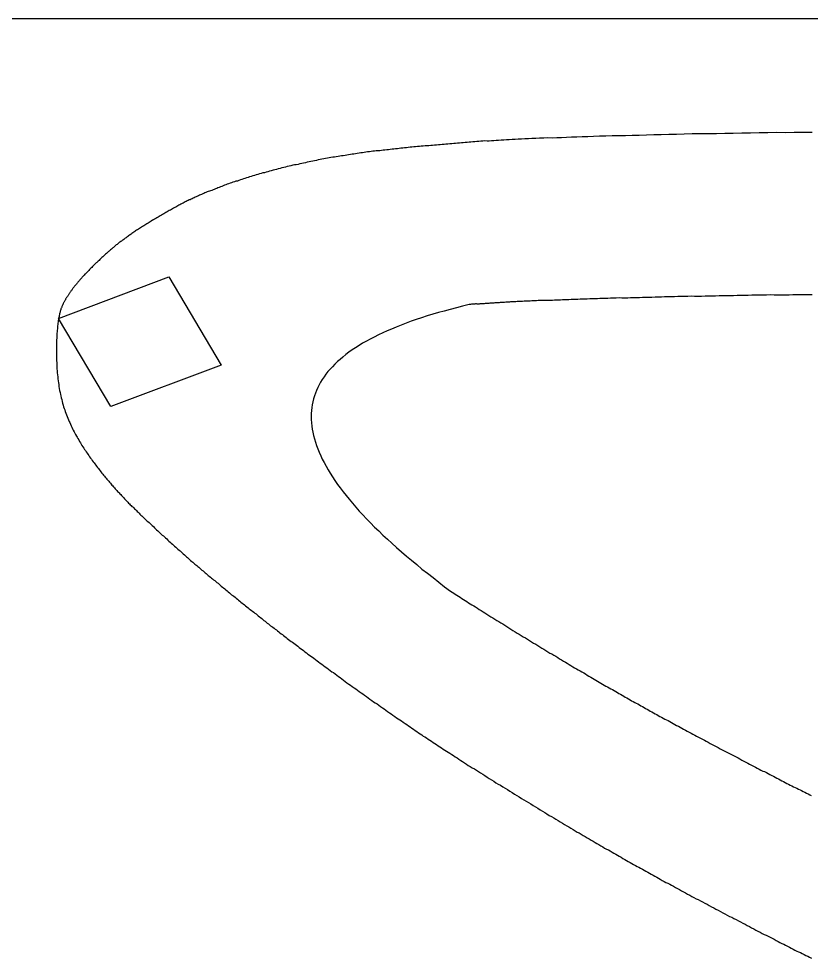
# Model space of a CAD drawing. Header units: millimetres. Extents: x 41 to 1041, y 1148 to 1248.
# Drawn here: x 561.47 to 585.88, y 1218.87 to 1247.8 of the extents above; entities that cross this region are included whole.
import ezdxf

# ---------------------------------------------------------------- set-up
doc = ezdxf.new("R2010")
doc.units = ezdxf.units.MM

msp = doc.modelspace()

# ---------------------------------------------------------------- linework, layer by layer
msp.add_line((1041.281, 1247.802), (41.311, 1247.802))
at = {"color": 3}
for p, q in [((562.699, 1238.571), (566.097, 1239.85)), ((566.097, 1239.85), (567.707, 1237.136)), ((564.309, 1235.857), (562.699, 1238.571)), ((567.707, 1237.136), (564.309, 1235.857))]:
    msp.add_line(p, q, dxfattribs=at)
for points in [[(585.91, 1244.301, 0), (585.633, 1244.302, 0), (585.358, 1244.303, 0), (585.084, 1244.294, 0), (584.811, 1244.295, 0), (584.54, 1244.286, 0), (584.271, 1244.287, 0), (584.005, 1244.278, 0), (583.74, 1244.279, 0), (583.478, 1244.27, 0), (583.219, 1244.271, 0), (582.962, 1244.262, 0), (582.708, 1244.263, 0), (582.457, 1244.254, 0), (582.21, 1244.254, 0), (581.966, 1244.245, 0), (581.725, 1244.236, 0), (581.488, 1244.237, 0), (581.256, 1244.228, 0), (581.027, 1244.229, 0), (580.802, 1244.22, 0), (580.582, 1244.21, 0), (580.366, 1244.211, 0), (580.155, 1244.202, 0), (579.949, 1244.193, 0), (579.748, 1244.193, 0), (579.552, 1244.184, 0), (579.361, 1244.185, 0), (579.176, 1244.175, 0), (578.997, 1244.166, 0), (578.823, 1244.167, 0), (578.656, 1244.157, 0), (578.494, 1244.158, 0), (578.337, 1244.149, 0), (578.187, 1244.139, 0), (578.042, 1244.14, 0), (577.903, 1244.13, 0), (577.768, 1244.131, 0), (577.639, 1244.121, 0), (577.514, 1244.122, 0), (577.394, 1244.112, 0), (577.278, 1244.112, 0), (577.167, 1244.103, 0), (577.059, 1244.103, 0), (576.956, 1244.094, 0), (576.856, 1244.094, 0), (576.76, 1244.084, 0), (576.668, 1244.085, 0), (576.578, 1244.075, 0), (576.492, 1244.075, 0), (576.409, 1244.066, 0), (576.328, 1244.066, 0), (576.25, 1244.056, 0), (576.175, 1244.056, 0), (576.101, 1244.047, 0), (576.03, 1244.047, 0), (575.961, 1244.037, 0), (575.893, 1244.037, 0), (575.827, 1244.038, 0), (575.763, 1244.028, 0), (575.7, 1244.028, 0), (575.638, 1244.018, 0), (575.577, 1244.019, 0), (575.516, 1244.009, 0), (575.456, 1244.009, 0), (575.397, 1243.999, 0), (575.338, 1243.999, 0), (575.279, 1243.99, 0), (575.22, 1243.99, 0), (575.161, 1243.98, 0), (575.102, 1243.98, 0), (575.043, 1243.971, 0), (574.984, 1243.971, 0), (574.925, 1243.961, 0), (574.866, 1243.961, 0), (574.806, 1243.951, 0), (574.747, 1243.952, 0), (574.688, 1243.942, 0), (574.629, 1243.942, 0), (574.57, 1243.932, 0), (574.512, 1243.932, 0), (574.453, 1243.923, 0), (574.394, 1243.923, 0), (574.335, 1243.913, 0), (574.277, 1243.913, 0), (574.218, 1243.904, 0), (574.16, 1243.904, 0), (574.101, 1243.894, 0), (574.043, 1243.894, 0), (573.984, 1243.884, 0), (573.926, 1243.875, 0), (573.868, 1243.875, 0), (573.81, 1243.865, 0), (573.753, 1243.865, 0), (573.695, 1243.855, 0), (573.638, 1243.856, 0), (573.581, 1243.846, 0), (573.524, 1243.846, 0), (573.467, 1243.836, 0), (573.411, 1243.826, 0), (573.355, 1243.827, 0), (573.298, 1243.817, 0), (573.243, 1243.817, 0), (573.187, 1243.807, 0), (573.131, 1243.797, 0), (573.076, 1243.798, 0), (573.021, 1243.788, 0), (572.967, 1243.788, 0), (572.912, 1243.778, 0), (572.858, 1243.768, 0), (572.803, 1243.769, 0), (572.749, 1243.759, 0), (572.695, 1243.759, 0), (572.642, 1243.749, 0), (572.588, 1243.739, 0), (572.535, 1243.74, 0), (572.481, 1243.73, 0), (572.428, 1243.72, 0), (572.374, 1243.72, 0), (572.321, 1243.71, 0), (572.268, 1243.701, 0), (572.215, 1243.701, 0), (572.162, 1243.691, 0), (572.109, 1243.681, 0), (572.056, 1243.671, 0), (572.003, 1243.672, 0), (571.95, 1243.662, 0), (571.896, 1243.652, 0), (571.843, 1243.642, 0), (571.79, 1243.632, 0), (571.737, 1243.633, 0), (571.683, 1243.623, 0), (571.629, 1243.613, 0), (571.575, 1243.603, 0), (571.521, 1243.593, 0), (571.467, 1243.584, 0), (571.413, 1243.584, 0), (571.359, 1243.574, 0), (571.305, 1243.564, 0), (571.25, 1243.554, 0), (571.196, 1243.544, 0), (571.141, 1243.535, 0), (571.086, 1243.525, 0), (571.03, 1243.515, 0), (570.975, 1243.505, 0), (570.919, 1243.495, 0), (570.863, 1243.486, 0), (570.808, 1243.476, 0), (570.752, 1243.466, 0), (570.696, 1243.456, 0), (570.639, 1243.437, 0), (570.583, 1243.427, 0), (570.527, 1243.417, 0), (570.47, 1243.407, 0), (570.414, 1243.397, 0), (570.358, 1243.388, 0), (570.301, 1243.368, 0), (570.245, 1243.358, 0), (570.189, 1243.348, 0), (570.131, 1243.338, 0), (570.075, 1243.319, 0), (570.019, 1243.309, 0), (569.963, 1243.299, 0), (569.907, 1243.289, 0), (569.851, 1243.269, 0), (569.796, 1243.26, 0), (569.74, 1243.25, 0), (569.685, 1243.23, 0), (569.63, 1243.22, 0), (569.575, 1243.21, 0), (569.52, 1243.191, 0), (569.465, 1243.181, 0), (569.411, 1243.161, 0), (569.357, 1243.151, 0), (569.303, 1243.141, 0), (569.249, 1243.122, 0), (569.196, 1243.112, 0), (569.143, 1243.092, 0), (569.091, 1243.082, 0), (569.037, 1243.062, 0), (568.985, 1243.053, 0), (568.934, 1243.033, 0), (568.882, 1243.023, 0), (568.831, 1243.003, 0), (568.781, 1242.993, 0), (568.73, 1242.973, 0), (568.681, 1242.964, 0), (568.631, 1242.944, 0), (568.582, 1242.934, 0), (568.533, 1242.914, 0), (568.485, 1242.904, 0), (568.437, 1242.885, 0), (568.389, 1242.875, 0), (568.342, 1242.855, 0), (568.295, 1242.845, 0), (568.249, 1242.825, 0), (568.203, 1242.805, 0), (568.156, 1242.796, 0), (568.111, 1242.776, 0), (568.067, 1242.766, 0), (568.022, 1242.746, 0), (567.979, 1242.736, 0), (567.935, 1242.716, 0), (567.892, 1242.706, 0), (567.85, 1242.687, 0), (567.808, 1242.677, 0), (567.767, 1242.657, 0), (567.726, 1242.637, 0), (567.685, 1242.627, 0), (567.645, 1242.607, 0), (567.606, 1242.598, 0), (567.567, 1242.578, 0), (567.528, 1242.568, 0), (567.49, 1242.548, 0), (567.453, 1242.538, 0), (567.415, 1242.518, 0), (567.378, 1242.508, 0), (567.342, 1242.498, 0), (567.307, 1242.479, 0), (567.272, 1242.469, 0), (567.237, 1242.449, 0), (567.203, 1242.439, 0), (567.169, 1242.419, 0), (567.135, 1242.409, 0), (567.102, 1242.389, 0), (567.069, 1242.379, 0), (567.036, 1242.37, 0), (567.003, 1242.35, 0), (566.971, 1242.34, 0), (566.939, 1242.32, 0), (566.907, 1242.31, 0), (566.875, 1242.29, 0), (566.844, 1242.28, 0), (566.812, 1242.26, 0), (566.781, 1242.251, 0), (566.749, 1242.231, 0), (566.718, 1242.221, 0), (566.686, 1242.201, 0), (566.655, 1242.191, 0), (566.624, 1242.171, 0), (566.593, 1242.161, 0), (566.561, 1242.141, 0), (566.53, 1242.121, 0), (566.499, 1242.112, 0), (566.467, 1242.092, 0), (566.435, 1242.072, 0), (566.404, 1242.062, 0), (566.371, 1242.042, 0), (566.339, 1242.022, 0), (566.307, 1242.002, 0), (566.274, 1241.992, 0), (566.24, 1241.972, 0), (566.207, 1241.953, 0), (566.173, 1241.933, 0), (566.139, 1241.913, 0), (566.106, 1241.893, 0), (566.071, 1241.873, 0), (566.037, 1241.853, 0), (566.003, 1241.833, 0), (565.968, 1241.813, 0), (565.934, 1241.794, 0), (565.899, 1241.774, 0), (565.865, 1241.754, 0), (565.83, 1241.734, 0), (565.795, 1241.714, 0), (565.759, 1241.694, 0), (565.725, 1241.674, 0), (565.69, 1241.654, 0), (565.656, 1241.635, 0), (565.621, 1241.615, 0), (565.587, 1241.595, 0), (565.553, 1241.565, 0), (565.519, 1241.545, 0), (565.485, 1241.525, 0), (565.451, 1241.505, 0), (565.418, 1241.485, 0), (565.385, 1241.466, 0), (565.352, 1241.446, 0), (565.318, 1241.426, 0), (565.286, 1241.406, 0), (565.254, 1241.386, 0), (565.223, 1241.366, 0), (565.192, 1241.346, 0), (565.161, 1241.326, 0), (565.13, 1241.307, 0), (565.1, 1241.287, 0), (565.071, 1241.267, 0), (565.042, 1241.247, 0), (565.014, 1241.227, 0), (564.986, 1241.207, 0), (564.958, 1241.187, 0), (564.931, 1241.167, 0), (564.903, 1241.147, 0), (564.877, 1241.137, 0), (564.851, 1241.118, 0), (564.825, 1241.098, 0), (564.8, 1241.078, 0), (564.775, 1241.058, 0), (564.751, 1241.048, 0), (564.727, 1241.028, 0), (564.703, 1241.008, 0), (564.679, 1240.988, 0), (564.656, 1240.978, 0), (564.633, 1240.958, 0), (564.61, 1240.938, 0), (564.587, 1240.918, 0), (564.565, 1240.909, 0), (564.542, 1240.889, 0), (564.519, 1240.869, 0), (564.497, 1240.849, 0), (564.475, 1240.839, 0), (564.453, 1240.819, 0), (564.431, 1240.799, 0), (564.409, 1240.779, 0), (564.388, 1240.759, 0), (564.366, 1240.749, 0), (564.344, 1240.729, 0), (564.323, 1240.709, 0), (564.301, 1240.69, 0), (564.279, 1240.67, 0), (564.258, 1240.65, 0), (564.236, 1240.63, 0), (564.214, 1240.61, 0), (564.191, 1240.59, 0), (564.169, 1240.57, 0), (564.146, 1240.55, 0), (564.124, 1240.53, 0), (564.101, 1240.51, 0), (564.079, 1240.49, 0), (564.056, 1240.47, 0), (564.033, 1240.451, 0), (564.01, 1240.431, 0), (563.988, 1240.411, 0), (563.965, 1240.391, 0), (563.942, 1240.361, 0), (563.919, 1240.341, 0), (563.895, 1240.321, 0), (563.873, 1240.301, 0), (563.85, 1240.281, 0), (563.827, 1240.251, 0), (563.805, 1240.231, 0), (563.782, 1240.211, 0), (563.76, 1240.191, 0), (563.738, 1240.172, 0), (563.716, 1240.142, 0), (563.694, 1240.122, 0), (563.672, 1240.102, 0), (563.65, 1240.082, 0), (563.628, 1240.052, 0), (563.607, 1240.032, 0), (563.586, 1240.012, 0), (563.565, 1239.992, 0), (563.545, 1239.972, 0), (563.525, 1239.952, 0), (563.505, 1239.932, 0), (563.485, 1239.902, 0), (563.466, 1239.883, 0), (563.447, 1239.863, 0), (563.428, 1239.843, 0), (563.41, 1239.823, 0), (563.392, 1239.803, 0), (563.374, 1239.783, 0), (563.356, 1239.763, 0), (563.339, 1239.743, 0), (563.323, 1239.723, 0), (563.307, 1239.713, 0), (563.291, 1239.693, 0), (563.275, 1239.673, 0), (563.26, 1239.653, 0), (563.246, 1239.633, 0), (563.231, 1239.613, 0), (563.217, 1239.603, 0), (563.203, 1239.584, 0), (563.189, 1239.564, 0), (563.176, 1239.544, 0), (563.163, 1239.534, 0), (563.15, 1239.514, 0), (563.136, 1239.494, 0), (563.124, 1239.484, 0), (563.112, 1239.464, 0), (563.1, 1239.444, 0), (563.088, 1239.434, 0), (563.077, 1239.414, 0), (563.066, 1239.394, 0), (563.055, 1239.384, 0), (563.044, 1239.364, 0), (563.033, 1239.354, 0), (563.023, 1239.334, 0), (563.012, 1239.324, 0), (563.002, 1239.304, 0), (562.992, 1239.284, 0), (562.982, 1239.274, 0), (562.972, 1239.254, 0), (562.962, 1239.244, 0), (562.952, 1239.224, 0), (562.942, 1239.214, 0), (562.933, 1239.194, 0), (562.923, 1239.185, 0), (562.914, 1239.165, 0), (562.905, 1239.145, 0), (562.896, 1239.135, 0), (562.887, 1239.115, 0), (562.878, 1239.105, 0), (562.869, 1239.085, 0), (562.86, 1239.065, 0), (562.852, 1239.055, 0), (562.843, 1239.035, 0), (562.835, 1239.015, 0), (562.826, 1239.005, 0), (562.818, 1238.985, 0), (562.81, 1238.965, 0), (562.801, 1238.945, 0), (562.793, 1238.925, 0), (562.786, 1238.905, 0), (562.778, 1238.885, 0), (562.771, 1238.865, 0), (562.764, 1238.845, 0), (562.757, 1238.815, 0), (562.75, 1238.795, 0), (562.743, 1238.765, 0), (562.736, 1238.745, 0), (562.73, 1238.715, 0), (562.724, 1238.685, 0), (562.716, 1238.665, 0), (562.71, 1238.635, 0), (562.705, 1238.605, 0), (562.699, 1238.575, 0)], [(585.905, 1239.301, 0), (585.787, 1239.301, 0), (585.668, 1239.302, 0), (585.551, 1239.302, 0), (585.433, 1239.303, 0), (585.316, 1239.303, 0), (585.198, 1239.294, 0), (585.082, 1239.294, 0), (584.965, 1239.294, 0), (584.849, 1239.295, 0), (584.733, 1239.295, 0), (584.617, 1239.296, 0), (584.502, 1239.286, 0), (584.387, 1239.287, 0), (584.272, 1239.287, 0), (584.158, 1239.287, 0), (584.044, 1239.288, 0), (583.931, 1239.278, 0), (583.818, 1239.279, 0), (583.706, 1239.279, 0), (583.593, 1239.279, 0), (583.482, 1239.27, 0), (583.371, 1239.27, 0), (583.26, 1239.271, 0), (583.15, 1239.271, 0), (583.04, 1239.271, 0), (582.931, 1239.262, 0), (582.822, 1239.262, 0), (582.714, 1239.263, 0), (582.607, 1239.263, 0), (582.5, 1239.253, 0), (582.393, 1239.254, 0), (582.287, 1239.254, 0), (582.182, 1239.255, 0), (582.078, 1239.245, 0), (581.974, 1239.245, 0), (581.87, 1239.246, 0), (581.768, 1239.246, 0), (581.666, 1239.236, 0), (581.565, 1239.237, 0), (581.464, 1239.237, 0), (581.364, 1239.238, 0), (581.265, 1239.228, 0), (581.167, 1239.228, 0), (581.069, 1239.229, 0), (580.972, 1239.219, 0), (580.876, 1239.219, 0), (580.781, 1239.22, 0), (580.686, 1239.22, 0), (580.592, 1239.21, 0), (580.499, 1239.211, 0), (580.407, 1239.211, 0), (580.316, 1239.211, 0), (580.226, 1239.202, 0), (580.136, 1239.202, 0), (580.048, 1239.202, 0), (579.96, 1239.203, 0), (579.872, 1239.193, 0), (579.786, 1239.193, 0), (579.701, 1239.194, 0), (579.617, 1239.184, 0), (579.534, 1239.184, 0), (579.452, 1239.184, 0), (579.371, 1239.185, 0), (579.291, 1239.175, 0), (579.212, 1239.175, 0), (579.134, 1239.176, 0), (579.057, 1239.176, 0), (578.981, 1239.166, 0), (578.907, 1239.166, 0), (578.833, 1239.167, 0), (578.76, 1239.167, 0), (578.689, 1239.157, 0), (578.618, 1239.157, 0), (578.549, 1239.158, 0), (578.48, 1239.158, 0), (578.413, 1239.148, 0), (578.347, 1239.148, 0), (578.282, 1239.149, 0), (578.217, 1239.149, 0), (578.154, 1239.139, 0), (578.092, 1239.139, 0), (578.031, 1239.14, 0), (577.97, 1239.14, 0), (577.911, 1239.13, 0), (577.853, 1239.13, 0), (577.795, 1239.13, 0), (577.739, 1239.131, 0), (577.683, 1239.121, 0), (577.628, 1239.121, 0), (577.574, 1239.121, 0), (577.521, 1239.121, 0), (577.469, 1239.122, 0), (577.417, 1239.112, 0), (577.367, 1239.112, 0), (577.317, 1239.112, 0), (577.268, 1239.112, 0), (577.22, 1239.103, 0), (577.172, 1239.103, 0), (577.126, 1239.103, 0), (577.08, 1239.103, 0), (577.035, 1239.103, 0), (576.99, 1239.093, 0), (576.946, 1239.094, 0), (576.903, 1239.094, 0), (576.861, 1239.094, 0), (576.819, 1239.094, 0), (576.778, 1239.084, 0), (576.737, 1239.084, 0), (576.697, 1239.084, 0), (576.658, 1239.085, 0), (576.619, 1239.085, 0), (576.581, 1239.075, 0), (576.544, 1239.075, 0), (576.507, 1239.075, 0), (576.47, 1239.075, 0), (576.435, 1239.065, 0), (576.399, 1239.066, 0), (576.364, 1239.066, 0), (576.33, 1239.066, 0), (576.296, 1239.066, 0), (576.263, 1239.056, 0), (576.23, 1239.056, 0), (576.197, 1239.056, 0), (576.165, 1239.056, 0), (576.134, 1239.057, 0), (576.102, 1239.047, 0), (576.071, 1239.047, 0), (576.041, 1239.047, 0), (576.011, 1239.047, 0), (575.981, 1239.047, 0), (575.952, 1239.037, 0), (575.922, 1239.037, 0), (575.894, 1239.037, 0), (575.865, 1239.037, 0), (575.837, 1239.038, 0), (575.809, 1239.028, 0), (575.781, 1239.028, 0), (575.754, 1239.028, 0), (575.727, 1239.028, 0), (575.7, 1239.028, 0), (575.673, 1239.028, 0), (575.646, 1239.018, 0), (575.62, 1239.018, 0), (575.594, 1239.018, 0), (575.568, 1239.019, 0), (575.542, 1239.019, 0), (575.516, 1239.009, 0), (575.49, 1239.009, 0), (575.465, 1239.009, 0), (575.439, 1239.009, 0), (575.414, 1239.009, 0), (575.389, 1238.999, 0), (575.364, 1238.999, 0), (575.338, 1238.999, 0)], [(575.338, 1238.999, 0), (575.142, 1238.95, 0), (574.949, 1238.901, 0), (574.76, 1238.852, 0), (574.576, 1238.802, 0), (574.396, 1238.753, 0), (574.22, 1238.703, 0), (574.047, 1238.654, 0), (573.879, 1238.595, 0), (573.715, 1238.545, 0), (573.555, 1238.486, 0), (573.399, 1238.426, 0), (573.247, 1238.367, 0), (573.099, 1238.308, 0), (572.955, 1238.248, 0), (572.816, 1238.189, 0), (572.68, 1238.129, 0), (572.548, 1238.07, 0), (572.421, 1238, 0), (572.297, 1237.94, 0), (572.178, 1237.871, 0), (572.062, 1237.811, 0), (571.951, 1237.742, 0), (571.844, 1237.672, 0), (571.741, 1237.602, 0), (571.641, 1237.533, 0), (571.546, 1237.463, 0), (571.455, 1237.384, 0), (571.368, 1237.314, 0), (571.284, 1237.244, 0), (571.206, 1237.164, 0), (571.131, 1237.085, 0), (571.06, 1237.015, 0), (570.993, 1236.935, 0), (570.931, 1236.855, 0), (570.872, 1236.776, 0), (570.817, 1236.696, 0), (570.767, 1236.606, 0), (570.72, 1236.526, 0), (570.677, 1236.446, 0), (570.639, 1236.356, 0), (570.605, 1236.277, 0), (570.574, 1236.187, 0), (570.548, 1236.097, 0), (570.526, 1236.007, 0), (570.509, 1235.917, 0), (570.494, 1235.827, 0), (570.484, 1235.737, 0), (570.479, 1235.647, 0), (570.476, 1235.547, 0), (570.478, 1235.457, 0), (570.484, 1235.357, 0), (570.495, 1235.257, 0), (570.509, 1235.167, 0), (570.527, 1235.067, 0), (570.55, 1234.967, 0), (570.577, 1234.867, 0), (570.607, 1234.767, 0), (570.642, 1234.656, 0), (570.681, 1234.556, 0), (570.723, 1234.456, 0), (570.77, 1234.346, 0), (570.82, 1234.236, 0), (570.875, 1234.136, 0), (570.935, 1234.025, 0), (570.997, 1233.915, 0), (571.064, 1233.805, 0), (571.135, 1233.695, 0), (571.21, 1233.584, 0), (571.29, 1233.464, 0), (571.373, 1233.354, 0), (571.46, 1233.233, 0), (571.551, 1233.123, 0), (571.647, 1233.003, 0), (571.746, 1232.882, 0), (571.85, 1232.762, 0), (571.958, 1232.642, 0), (572.069, 1232.521, 0), (572.185, 1232.401, 0), (572.304, 1232.28, 0), (572.429, 1232.15, 0), (572.556, 1232.029, 0), (572.688, 1231.899, 0), (572.824, 1231.778, 0), (572.964, 1231.648, 0), (573.109, 1231.517, 0), (573.256, 1231.387, 0), (573.409, 1231.256, 0), (573.565, 1231.126, 0), (573.726, 1230.995, 0), (573.889, 1230.855, 0), (574.058, 1230.724, 0), (574.23, 1230.593, 0), (574.407, 1230.453, 0), (574.587, 1230.312, 0), (574.772, 1230.171, 0)], [(562.699, 1238.575, 0), (562.693, 1238.535, 0), (562.688, 1238.505, 0), (562.683, 1238.465, 0), (562.678, 1238.425, 0), (562.672, 1238.385, 0), (562.667, 1238.345, 0), (562.663, 1238.305, 0), (562.659, 1238.255, 0), (562.655, 1238.216, 0), (562.651, 1238.166, 0), (562.647, 1238.116, 0), (562.644, 1238.066, 0), (562.641, 1238.016, 0), (562.639, 1237.966, 0), (562.637, 1237.916, 0), (562.635, 1237.856, 0), (562.632, 1237.806, 0), (562.631, 1237.746, 0), (562.631, 1237.686, 0), (562.63, 1237.626, 0), (562.629, 1237.576, 0), (562.63, 1237.516, 0), (562.631, 1237.456, 0), (562.632, 1237.396, 0), (562.634, 1237.336, 0), (562.635, 1237.276, 0), (562.638, 1237.206, 0), (562.641, 1237.146, 0), (562.645, 1237.086, 0), (562.648, 1237.026, 0), (562.653, 1236.965, 0), (562.658, 1236.895, 0), (562.664, 1236.835, 0), (562.671, 1236.775, 0), (562.677, 1236.715, 0), (562.684, 1236.655, 0), (562.692, 1236.595, 0), (562.701, 1236.535, 0), (562.709, 1236.475, 0), (562.719, 1236.415, 0), (562.73, 1236.355, 0), (562.741, 1236.295, 0), (562.753, 1236.235, 0), (562.765, 1236.185, 0), (562.778, 1236.125, 0), (562.792, 1236.075, 0), (562.807, 1236.015, 0), (562.822, 1235.965, 0), (562.836, 1235.905, 0), (562.852, 1235.855, 0), (562.869, 1235.805, 0), (562.886, 1235.755, 0), (562.904, 1235.705, 0), (562.923, 1235.655, 0), (562.94, 1235.604, 0), (562.96, 1235.554, 0), (562.979, 1235.504, 0), (562.999, 1235.454, 0), (563.02, 1235.404, 0), (563.04, 1235.364, 0), (563.061, 1235.314, 0), (563.083, 1235.264, 0), (563.105, 1235.224, 0), (563.128, 1235.174, 0), (563.151, 1235.134, 0), (563.173, 1235.084, 0), (563.196, 1235.044, 0), (563.22, 1235.003, 0), (563.244, 1234.953, 0), (563.269, 1234.913, 0), (563.293, 1234.873, 0), (563.318, 1234.833, 0), (563.342, 1234.783, 0), (563.367, 1234.743, 0), (563.393, 1234.703, 0), (563.418, 1234.663, 0), (563.444, 1234.623, 0), (563.47, 1234.583, 0), (563.495, 1234.542, 0), (563.521, 1234.502, 0), (563.548, 1234.462, 0), (563.574, 1234.422, 0), (563.601, 1234.392, 0), (563.627, 1234.352, 0), (563.654, 1234.312, 0), (563.68, 1234.272, 0), (563.707, 1234.242, 0), (563.734, 1234.202, 0), (563.761, 1234.161, 0), (563.788, 1234.131, 0), (563.815, 1234.091, 0), (563.842, 1234.051, 0), (563.869, 1234.021, 0), (563.895, 1233.981, 0), (563.922, 1233.951, 0), (563.949, 1233.921, 0), (563.976, 1233.881, 0), (564.003, 1233.851, 0), (564.03, 1233.81, 0), (564.056, 1233.78, 0), (564.083, 1233.75, 0), (564.109, 1233.72, 0), (564.135, 1233.69, 0), (564.162, 1233.65, 0), (564.188, 1233.62, 0), (564.214, 1233.59, 0), (564.24, 1233.56, 0), (564.266, 1233.53, 0), (564.291, 1233.5, 0), (564.317, 1233.469, 0), (564.341, 1233.439, 0), (564.367, 1233.419, 0), (564.392, 1233.389, 0), (564.416, 1233.359, 0), (564.441, 1233.329, 0), (564.466, 1233.299, 0), (564.49, 1233.279, 0), (564.514, 1233.249, 0), (564.539, 1233.219, 0), (564.563, 1233.199, 0), (564.586, 1233.168, 0), (564.61, 1233.148, 0), (564.635, 1233.118, 0), (564.659, 1233.098, 0), (564.683, 1233.068, 0), (564.708, 1233.048, 0), (564.732, 1233.018, 0), (564.756, 1232.988, 0), (564.781, 1232.968, 0), (564.806, 1232.938, 0), (564.831, 1232.918, 0), (564.855, 1232.887, 0), (564.88, 1232.867, 0), (564.906, 1232.837, 0), (564.931, 1232.817, 0), (564.957, 1232.787, 0), (564.984, 1232.767, 0), (565.01, 1232.737, 0), (565.037, 1232.707, 0), (565.064, 1232.687, 0), (565.092, 1232.657, 0), (565.12, 1232.627, 0), (565.147, 1232.606, 0), (565.175, 1232.576, 0), (565.204, 1232.546, 0), (565.234, 1232.516, 0), (565.264, 1232.496, 0), (565.294, 1232.466, 0), (565.325, 1232.436, 0), (565.356, 1232.406, 0), (565.387, 1232.376, 0), (565.418, 1232.345, 0), (565.45, 1232.315, 0), (565.483, 1232.285, 0), (565.516, 1232.255, 0), (565.549, 1232.225, 0), (565.582, 1232.195, 0), (565.616, 1232.165, 0), (565.649, 1232.125, 0), (565.683, 1232.094, 0), (565.717, 1232.064, 0), (565.751, 1232.034, 0), (565.785, 1232.004, 0), (565.82, 1231.974, 0), (565.854, 1231.934, 0), (565.889, 1231.904, 0), (565.924, 1231.874, 0), (565.959, 1231.843, 0), (565.994, 1231.813, 0), (566.028, 1231.783, 0), (566.063, 1231.743, 0), (566.097, 1231.713, 0), (566.132, 1231.683, 0), (566.167, 1231.653, 0), (566.202, 1231.623, 0), (566.236, 1231.592, 0), (566.271, 1231.562, 0), (566.305, 1231.532, 0), (566.338, 1231.502, 0), (566.372, 1231.472, 0), (566.406, 1231.442, 0), (566.439, 1231.412, 0), (566.472, 1231.382, 0), (566.505, 1231.351, 0), (566.538, 1231.321, 0), (566.571, 1231.291, 0), (566.604, 1231.261, 0), (566.635, 1231.231, 0), (566.668, 1231.211, 0), (566.7, 1231.181, 0), (566.732, 1231.151, 0), (566.764, 1231.121, 0), (566.796, 1231.09, 0), (566.828, 1231.07, 0), (566.86, 1231.04, 0), (566.892, 1231.01, 0), (566.923, 1230.99, 0), (566.954, 1230.96, 0), (566.986, 1230.93, 0), (567.018, 1230.91, 0), (567.05, 1230.879, 0), (567.082, 1230.849, 0), (567.114, 1230.819, 0), (567.146, 1230.799, 0), (567.178, 1230.769, 0), (567.21, 1230.739, 0), (567.242, 1230.719, 0), (567.274, 1230.689, 0), (567.306, 1230.659, 0), (567.339, 1230.638, 0), (567.372, 1230.608, 0), (567.405, 1230.578, 0), (567.438, 1230.558, 0), (567.471, 1230.528, 0), (567.505, 1230.498, 0), (567.538, 1230.468, 0), (567.572, 1230.438, 0), (567.607, 1230.417, 0), (567.64, 1230.387, 0), (567.675, 1230.357, 0), (567.709, 1230.327, 0), (567.744, 1230.297, 0), (567.779, 1230.277, 0), (567.814, 1230.247, 0), (567.85, 1230.217, 0), (567.885, 1230.186, 0), (567.921, 1230.156, 0), (567.956, 1230.126, 0), (567.991, 1230.096, 0), (568.027, 1230.066, 0), (568.063, 1230.046, 0), (568.099, 1230.016, 0), (568.135, 1229.986, 0), (568.171, 1229.955, 0), (568.207, 1229.925, 0), (568.243, 1229.895, 0), (568.279, 1229.865, 0), (568.315, 1229.835, 0), (568.351, 1229.805, 0), (568.387, 1229.785, 0), (568.423, 1229.754, 0), (568.459, 1229.724, 0), (568.495, 1229.694, 0), (568.531, 1229.664, 0), (568.566, 1229.634, 0), (568.602, 1229.614, 0), (568.637, 1229.584, 0), (568.672, 1229.554, 0), (568.708, 1229.523, 0), (568.743, 1229.493, 0), (568.778, 1229.473, 0), (568.813, 1229.443, 0), (568.848, 1229.413, 0), (568.883, 1229.383, 0), (568.918, 1229.363, 0), (568.952, 1229.333, 0), (568.986, 1229.302, 0), (569.021, 1229.272, 0), (569.055, 1229.252, 0), (569.09, 1229.222, 0), (569.125, 1229.192, 0), (569.16, 1229.172, 0), (569.194, 1229.142, 0), (569.229, 1229.112, 0), (569.265, 1229.091, 0), (569.3, 1229.061, 0), (569.334, 1229.031, 0), (569.37, 1229.001, 0), (569.406, 1228.981, 0), (569.442, 1228.951, 0), (569.478, 1228.921, 0), (569.515, 1228.891, 0), (569.552, 1228.86, 0), (569.589, 1228.84, 0), (569.627, 1228.81, 0), (569.665, 1228.78, 0), (569.702, 1228.75, 0), (569.74, 1228.72, 0), (569.779, 1228.69, 0), (569.819, 1228.659, 0), (569.859, 1228.629, 0), (569.899, 1228.599, 0), (569.94, 1228.569, 0), (569.981, 1228.539, 0), (570.023, 1228.509, 0), (570.065, 1228.479, 0), (570.108, 1228.438, 0), (570.151, 1228.408, 0), (570.195, 1228.378, 0), (570.239, 1228.348, 0), (570.284, 1228.308, 0), (570.33, 1228.278, 0), (570.376, 1228.237, 0), (570.421, 1228.207, 0), (570.468, 1228.177, 0), (570.515, 1228.137, 0), (570.562, 1228.107, 0), (570.61, 1228.067, 0), (570.659, 1228.026, 0), (570.707, 1227.996, 0), (570.756, 1227.956, 0), (570.805, 1227.926, 0), (570.855, 1227.886, 0), (570.905, 1227.845, 0), (570.955, 1227.815, 0), (571.006, 1227.775, 0), (571.057, 1227.735, 0), (571.109, 1227.695, 0), (571.16, 1227.665, 0), (571.211, 1227.624, 0), (571.263, 1227.584, 0), (571.316, 1227.544, 0), (571.368, 1227.514, 0), (571.421, 1227.474, 0), (571.474, 1227.433, 0), (571.528, 1227.393, 0), (571.58, 1227.353, 0), (571.634, 1227.313, 0), (571.688, 1227.283, 0), (571.742, 1227.242, 0), (571.796, 1227.202, 0), (571.85, 1227.162, 0), (571.905, 1227.122, 0), (571.958, 1227.082, 0), (572.013, 1227.041, 0), (572.067, 1227.011, 0), (572.122, 1226.971, 0), (572.177, 1226.931, 0), (572.232, 1226.891, 0), (572.286, 1226.85, 0), (572.34, 1226.81, 0), (572.395, 1226.77, 0), (572.45, 1226.74, 0), (572.505, 1226.7, 0), (572.56, 1226.659, 0), (572.615, 1226.619, 0), (572.669, 1226.579, 0), (572.723, 1226.549, 0), (572.777, 1226.509, 0), (572.832, 1226.468, 0), (572.886, 1226.428, 0), (572.941, 1226.398, 0), (572.995, 1226.358, 0), (573.049, 1226.318, 0), (573.101, 1226.277, 0), (573.155, 1226.247, 0), (573.208, 1226.207, 0), (573.262, 1226.177, 0), (573.315, 1226.137, 0), (573.367, 1226.096, 0), (573.42, 1226.066, 0), (573.472, 1226.026, 0), (573.523, 1225.996, 0), (573.575, 1225.956, 0), (573.627, 1225.926, 0), (573.678, 1225.885, 0), (573.729, 1225.855, 0), (573.779, 1225.815, 0), (573.83, 1225.785, 0), (573.881, 1225.755, 0), (573.93, 1225.714, 0), (573.98, 1225.684, 0), (574.031, 1225.654, 0), (574.081, 1225.614, 0), (574.131, 1225.584, 0), (574.182, 1225.554, 0), (574.232, 1225.513, 0), (574.283, 1225.483, 0), (574.334, 1225.453, 0), (574.384, 1225.413, 0), (574.435, 1225.383, 0), (574.487, 1225.352, 0), (574.539, 1225.312, 0), (574.591, 1225.282, 0), (574.644, 1225.252, 0), (574.697, 1225.212, 0), (574.75, 1225.181, 0), (574.804, 1225.141, 0), (574.858, 1225.111, 0), (574.913, 1225.071, 0), (574.969, 1225.041, 0), (575.025, 1225, 0), (575.083, 1224.96, 0), (575.14, 1224.93, 0), (575.198, 1224.89, 0), (575.257, 1224.85, 0), (575.317, 1224.809, 0), (575.378, 1224.779, 0), (575.44, 1224.739, 0), (575.503, 1224.699, 0), (575.566, 1224.658, 0), (575.629, 1224.618, 0), (575.695, 1224.578, 0), (575.761, 1224.538, 0), (575.827, 1224.498, 0), (575.895, 1224.447, 0), (575.963, 1224.407, 0), (576.031, 1224.367, 0), (576.099, 1224.327, 0), (576.169, 1224.276, 0), (576.239, 1224.236, 0), (576.309, 1224.196, 0), (576.38, 1224.146, 0), (576.451, 1224.105, 0), (576.522, 1224.065, 0), (576.593, 1224.015, 0), (576.665, 1223.974, 0), (576.737, 1223.924, 0), (576.809, 1223.884, 0), (576.882, 1223.844, 0), (576.953, 1223.793, 0), (577.026, 1223.753, 0), (577.098, 1223.703, 0), (577.17, 1223.663, 0), (577.242, 1223.622, 0), (577.314, 1223.572, 0), (577.386, 1223.532, 0), (577.457, 1223.492, 0), (577.528, 1223.441, 0), (577.599, 1223.401, 0), (577.669, 1223.361, 0), (577.739, 1223.321, 0), (577.809, 1223.27, 0), (577.877, 1223.23, 0), (577.946, 1223.19, 0), (578.014, 1223.15, 0), (578.082, 1223.109, 0), (578.149, 1223.069, 0), (578.216, 1223.029, 0), (578.282, 1222.989, 0), (578.347, 1222.948, 0), (578.412, 1222.918, 0), (578.477, 1222.878, 0), (578.542, 1222.838, 0), (578.605, 1222.797, 0), (578.669, 1222.757, 0), (578.732, 1222.727, 0), (578.794, 1222.687, 0), (578.856, 1222.647, 0), (578.918, 1222.616, 0), (578.979, 1222.576, 0), (579.04, 1222.546, 0), (579.101, 1222.506, 0), (579.161, 1222.475, 0), (579.221, 1222.435, 0), (579.28, 1222.405, 0), (579.339, 1222.375, 0), (579.398, 1222.335, 0), (579.456, 1222.304, 0), (579.515, 1222.264, 0), (579.572, 1222.234, 0), (579.63, 1222.204, 0), (579.687, 1222.173, 0), (579.743, 1222.133, 0), (579.8, 1222.103, 0), (579.856, 1222.073, 0), (579.912, 1222.043, 0), (579.968, 1222.012, 0), (580.024, 1221.982, 0), (580.079, 1221.942, 0), (580.134, 1221.912, 0), (580.189, 1221.882, 0), (580.243, 1221.851, 0), (580.298, 1221.821, 0), (580.352, 1221.791, 0), (580.406, 1221.761, 0), (580.461, 1221.731, 0), (580.515, 1221.7, 0), (580.57, 1221.67, 0), (580.624, 1221.64, 0), (580.678, 1221.61, 0), (580.732, 1221.58, 0), (580.787, 1221.549, 0), (580.841, 1221.519, 0), (580.896, 1221.489, 0), (580.951, 1221.459, 0), (581.007, 1221.429, 0), (581.062, 1221.398, 0), (581.118, 1221.368, 0), (581.175, 1221.338, 0), (581.23, 1221.308, 0), (581.287, 1221.268, 0), (581.344, 1221.237, 0), (581.402, 1221.207, 0), (581.46, 1221.177, 0), (581.519, 1221.147, 0), (581.578, 1221.117, 0), (581.637, 1221.086, 0), (581.698, 1221.046, 0), (581.757, 1221.016, 0), (581.819, 1220.986, 0), (581.881, 1220.946, 0), (581.944, 1220.915, 0), (582.007, 1220.885, 0), (582.071, 1220.845, 0), (582.136, 1220.815, 0), (582.201, 1220.774, 0), (582.266, 1220.744, 0), (582.332, 1220.704, 0), (582.399, 1220.674, 0), (582.466, 1220.633, 0), (582.534, 1220.603, 0), (582.602, 1220.563, 0), (582.67, 1220.533, 0), (582.739, 1220.492, 0), (582.806, 1220.452, 0), (582.875, 1220.422, 0), (582.945, 1220.382, 0), (583.014, 1220.351, 0), (583.083, 1220.311, 0), (583.153, 1220.271, 0), (583.222, 1220.241, 0), (583.291, 1220.2, 0), (583.36, 1220.16, 0), (583.43, 1220.13, 0), (583.499, 1220.09, 0), (583.568, 1220.059, 0), (583.637, 1220.019, 0), (583.705, 1219.989, 0), (583.773, 1219.949, 0), (583.84, 1219.918, 0), (583.908, 1219.878, 0), (583.975, 1219.848, 0), (584.042, 1219.808, 0), (584.108, 1219.777, 0), (584.173, 1219.737, 0), (584.238, 1219.707, 0), (584.303, 1219.677, 0), (584.366, 1219.636, 0), (584.429, 1219.606, 0), (584.492, 1219.576, 0), (584.554, 1219.546, 0), (584.615, 1219.516, 0), (584.676, 1219.485, 0), (584.737, 1219.455, 0), (584.797, 1219.415, 0), (584.857, 1219.385, 0), (584.915, 1219.354, 0), (584.974, 1219.324, 0), (585.032, 1219.304, 0), (585.09, 1219.274, 0), (585.148, 1219.244, 0), (585.206, 1219.213, 0), (585.263, 1219.183, 0), (585.32, 1219.153, 0), (585.377, 1219.123, 0), (585.433, 1219.093, 0), (585.489, 1219.072, 0), (585.546, 1219.042, 0), (585.602, 1219.012, 0), (585.658, 1218.982, 0), (585.715, 1218.952, 0), (585.771, 1218.931, 0), (585.827, 1218.901, 0), (585.883, 1218.871, 0)], [(574.772, 1230.171, 0), (574.82, 1230.141, 0), (574.867, 1230.111, 0), (574.916, 1230.081, 0), (574.965, 1230.051, 0), (575.015, 1230.021, 0), (575.065, 1229.99, 0), (575.115, 1229.95, 0), (575.167, 1229.92, 0), (575.218, 1229.89, 0), (575.271, 1229.86, 0), (575.323, 1229.819, 0), (575.376, 1229.789, 0), (575.43, 1229.749, 0), (575.485, 1229.719, 0), (575.541, 1229.689, 0), (575.598, 1229.648, 0), (575.655, 1229.608, 0), (575.712, 1229.578, 0), (575.769, 1229.538, 0), (575.828, 1229.508, 0), (575.887, 1229.467, 0), (575.947, 1229.427, 0), (576.007, 1229.387, 0), (576.068, 1229.357, 0), (576.129, 1229.316, 0), (576.19, 1229.276, 0), (576.252, 1229.236, 0), (576.314, 1229.196, 0), (576.376, 1229.166, 0), (576.439, 1229.125, 0), (576.502, 1229.085, 0), (576.565, 1229.045, 0), (576.628, 1229.005, 0), (576.691, 1228.964, 0), (576.755, 1228.924, 0), (576.819, 1228.884, 0), (576.883, 1228.854, 0), (576.946, 1228.813, 0), (577.01, 1228.773, 0), (577.073, 1228.733, 0), (577.137, 1228.693, 0), (577.201, 1228.653, 0), (577.265, 1228.612, 0), (577.328, 1228.572, 0), (577.392, 1228.542, 0), (577.455, 1228.502, 0), (577.517, 1228.461, 0), (577.58, 1228.421, 0), (577.642, 1228.391, 0), (577.705, 1228.351, 0), (577.767, 1228.311, 0), (577.828, 1228.27, 0), (577.889, 1228.24, 0), (577.95, 1228.2, 0), (578.009, 1228.17, 0), (578.069, 1228.129, 0), (578.129, 1228.089, 0), (578.188, 1228.059, 0), (578.247, 1228.019, 0), (578.306, 1227.989, 0), (578.364, 1227.958, 0), (578.42, 1227.918, 0), (578.478, 1227.888, 0), (578.535, 1227.848, 0), (578.591, 1227.818, 0), (578.648, 1227.787, 0), (578.704, 1227.747, 0), (578.759, 1227.717, 0), (578.815, 1227.687, 0), (578.87, 1227.656, 0), (578.923, 1227.626, 0), (578.978, 1227.586, 0), (579.032, 1227.556, 0), (579.086, 1227.526, 0), (579.139, 1227.496, 0), (579.192, 1227.465, 0), (579.245, 1227.435, 0), (579.298, 1227.405, 0), (579.35, 1227.375, 0), (579.401, 1227.345, 0), (579.453, 1227.314, 0), (579.504, 1227.284, 0), (579.556, 1227.254, 0), (579.607, 1227.224, 0), (579.658, 1227.194, 0), (579.708, 1227.163, 0), (579.758, 1227.143, 0), (579.809, 1227.113, 0), (579.857, 1227.083, 0), (579.907, 1227.053, 0), (579.956, 1227.023, 0), (580.006, 1227.002, 0), (580.055, 1226.972, 0), (580.104, 1226.942, 0), (580.152, 1226.912, 0), (580.201, 1226.892, 0), (580.249, 1226.861, 0), (580.297, 1226.831, 0), (580.345, 1226.801, 0), (580.393, 1226.781, 0), (580.441, 1226.751, 0), (580.489, 1226.721, 0), (580.537, 1226.7, 0), (580.585, 1226.67, 0), (580.633, 1226.64, 0), (580.681, 1226.62, 0), (580.729, 1226.59, 0), (580.777, 1226.56, 0), (580.825, 1226.539, 0), (580.873, 1226.509, 0), (580.922, 1226.479, 0), (580.97, 1226.459, 0), (581.019, 1226.429, 0), (581.068, 1226.399, 0), (581.118, 1226.378, 0), (581.167, 1226.348, 0), (581.217, 1226.318, 0), (581.267, 1226.298, 0), (581.318, 1226.268, 0), (581.367, 1226.237, 0), (581.418, 1226.207, 0), (581.47, 1226.187, 0), (581.521, 1226.157, 0), (581.573, 1226.127, 0), (581.626, 1226.096, 0), (581.679, 1226.066, 0), (581.732, 1226.036, 0), (581.786, 1226.016, 0), (581.839, 1225.986, 0), (581.894, 1225.955, 0), (581.949, 1225.925, 0), (582.005, 1225.895, 0), (582.061, 1225.865, 0), (582.118, 1225.835, 0), (582.176, 1225.804, 0), (582.233, 1225.774, 0), (582.292, 1225.744, 0), (582.349, 1225.704, 0), (582.408, 1225.674, 0), (582.468, 1225.643, 0), (582.527, 1225.613, 0), (582.587, 1225.583, 0), (582.647, 1225.553, 0), (582.708, 1225.523, 0), (582.768, 1225.482, 0), (582.829, 1225.452, 0), (582.889, 1225.422, 0), (582.95, 1225.392, 0), (583.012, 1225.361, 0), (583.073, 1225.321, 0), (583.134, 1225.291, 0), (583.196, 1225.261, 0), (583.257, 1225.231, 0), (583.318, 1225.2, 0), (583.379, 1225.16, 0), (583.44, 1225.13, 0), (583.501, 1225.1, 0), (583.562, 1225.069, 0), (583.623, 1225.039, 0), (583.684, 1225.009, 0), (583.744, 1224.969, 0), (583.804, 1224.939, 0), (583.864, 1224.908, 0), (583.923, 1224.878, 0), (583.982, 1224.848, 0), (584.041, 1224.818, 0), (584.1, 1224.787, 0), (584.158, 1224.757, 0), (584.216, 1224.727, 0), (584.273, 1224.697, 0), (584.33, 1224.667, 0), (584.386, 1224.636, 0), (584.442, 1224.616, 0), (584.497, 1224.586, 0), (584.552, 1224.556, 0), (584.606, 1224.526, 0), (584.66, 1224.495, 0), (584.714, 1224.475, 0), (584.767, 1224.445, 0), (584.821, 1224.415, 0), (584.873, 1224.395, 0), (584.926, 1224.364, 0), (584.978, 1224.334, 0), (585.028, 1224.314, 0), (585.08, 1224.284, 0), (585.131, 1224.254, 0), (585.182, 1224.234, 0), (585.233, 1224.203, 0), (585.284, 1224.183, 0), (585.334, 1224.153, 0), (585.384, 1224.133, 0), (585.435, 1224.103, 0), (585.485, 1224.082, 0), (585.533, 1224.052, 0), (585.583, 1224.032, 0), (585.633, 1224.002, 0), (585.683, 1223.982, 0), (585.732, 1223.952, 0), (585.782, 1223.931, 0), (585.832, 1223.901, 0), (585.881, 1223.881, 0)]]:
    msp.add_polyline3d(points, dxfattribs=at)

doc.saveas('drawing.dxf')
